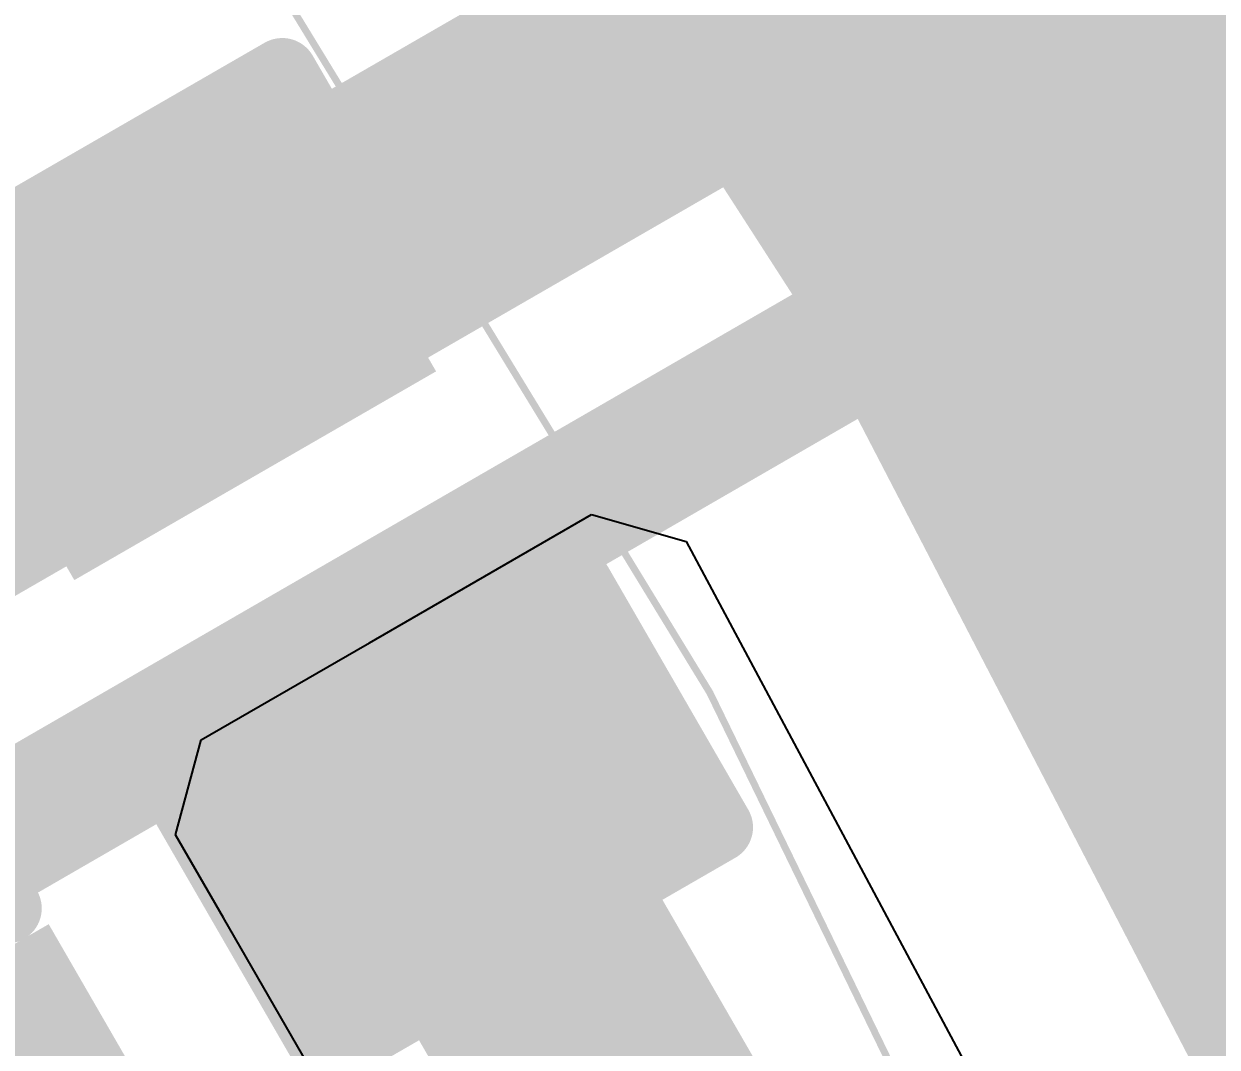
# Model space of a CAD drawing. Header units: inches. Extents: x -18 to 217, y -14 to 159.
# Drawn here: x 53.001 to 55.158, y 28.975 to 30.825 of the extents above; entities that cross this region are included whole.
import ezdxf

# ---------------------------------------------------------------- set-up
doc = ezdxf.new("R2010")
doc.units = ezdxf.units.IN
for name, color, linetype in [('Dimension', 6, 'Continuous'), ('Fabrication', 76, 'Continuous'), ('Top Layer', 1, 'Continuous'), ('Top Overlay', 2, 'Continuous'), ('Top Paste', 8, 'Continuous'), ('Top Solder', 216, 'Continuous')]:
    doc.layers.add(name, color=color, linetype=linetype)
doc.styles.add('Arial', font='', dxfattribs={"height": 0.2})
doc.styles.get('Arial').set_extended_font_data('Arial')

# ---------------------------------------------------------------- blocks, each defined once
blk = doc.blocks.new('SK6812_EC20_42')
at = {"layer": 'Top Layer'}
blk.add_hatch(color=1, dxfattribs=at).paths.add_polyline_path([(-1.05, -0.25), (-0.25, -0.25), (-0.25, -0.95), (-1.05, -0.95)])
at = {"layer": 'Top Paste'}
blk.add_hatch(color=8, dxfattribs=at).paths.add_polyline_path([(-1.05, -0.25), (-0.25, -0.25), (-0.25, -0.95), (-1.05, -0.95)])
at = {"layer": 'Top Solder'}
blk.add_hatch(color=216, dxfattribs=at).paths.add_polyline_path([(-1.1516, -0.1484), (-0.1484, -0.1484), (-0.1484, -1.0516), (-1.1516, -1.0516)])
at = {"layer": 'Top Overlay', "const_width": 0.127}
blk.add_lwpolyline([(0.0762, -1), (-0.0856, -1)], dxfattribs=at)
at = {"layer": 'Top Overlay', "const_width": 0.0635}
blk.add_lwpolyline([(-0.1174, -1, 1), (-0.0539, -1, 1)], format="xyb", close=True, dxfattribs=at)
blk = doc.blocks.new('C___0402_80')
at = {"layer": 'Top Layer'}
for points in [[(-0.6985, -0.3175), (-0.6985, 0.3175), (-0.2413, 0.3175), (-0.2413, -0.3175)], [(0.2413, -0.3175), (0.2413, 0.3175), (0.6985, 0.3175), (0.6985, -0.3175)]]:
    blk.add_hatch(color=1, dxfattribs=at).paths.add_polyline_path(points)
at = {"layer": 'Top Paste'}
for points in [[(-0.6985, -0.3175), (-0.6985, 0.3175), (-0.2413, 0.3175), (-0.2413, -0.3175)], [(0.2413, -0.3175), (0.2413, 0.3175), (0.6985, 0.3175), (0.6985, -0.3175)]]:
    blk.add_hatch(color=8, dxfattribs=at).paths.add_polyline_path(points)
at = {"layer": 'Top Solder'}
for points in [[(-0.7585, -0.3775), (-0.7585, 0.3775), (-0.1813, 0.3775), (-0.1813, -0.3775)], [(0.1813, -0.3775), (0.1813, 0.3775), (0.7585, 0.3775), (0.7585, -0.3775)]]:
    blk.add_hatch(color=216, dxfattribs=at).paths.add_polyline_path(points)
at = {"layer": 'Top Overlay', "const_width": 0.127}
for points in [[(-0.7874, 0.4064), (-0.7874, -0.4064)], [(-0.2794, 0.4064), (-0.7874, 0.4064)], [(0.7874, 0.4064), (0.2794, 0.4064)], [(0.7874, 0.4064), (0.7874, -0.4064)], [(-0.2794, -0.4064), (-0.7874, -0.4064)], [(0.7874, -0.4064), (0.2794, -0.4064)]]:
    blk.add_lwpolyline(points, dxfattribs=at)
at = {"layer": 'Top Overlay', "const_width": 0.0635}
for points in [[(-0.8191, 0.4064, 1), (-0.7556, 0.4064, 1)], [(-0.8191, 0.4064, 1), (-0.7556, 0.4064, 1)], [(-0.3111, 0.4064, 1), (-0.2477, 0.4064, 1)], [(0.2476, 0.4064, 1), (0.3111, 0.4064, 1)], [(0.7556, 0.4064, 1), (0.8191, 0.4064, 1)], [(0.7556, 0.4064, 1), (0.8191, 0.4064, 1)], [(-0.8192, -0.4064, 1), (-0.7557, -0.4064, 1)], [(-0.8192, -0.4064, 1), (-0.7557, -0.4064, 1)], [(-0.3112, -0.4064, 1), (-0.2477, -0.4064, 1)], [(0.2477, -0.4064, 1), (0.3112, -0.4064, 1)], [(0.7556, -0.4064, 1), (0.8191, -0.4064, 1)], [(0.7556, -0.4064, 1), (0.8191, -0.4064, 1)]]:
    blk.add_lwpolyline(points, format="xyb", close=True, dxfattribs=at)

msp = doc.modelspace()

# ---------------------------------------------------------------- linework, layer by layer
at = {"layer": 'Dimension', "const_width": 0.254}
for points in [[(58.31, 19.467, 1), (13.31, 19.467, 1)], [(54.5603, 19.4669, 1), (17.0603, 19.4669, 1)]]:
    msp.add_lwpolyline(points, format="xyb", close=True, dxfattribs=at)
msp.add_lwpolyline([(11.511, 5.4), (60.3056, 33.6093)], dxfattribs=at)
at = {"layer": 'Fabrication', "const_width": 0.0127}
for points in [[(53.1935, 31.3327, -1.1671), (15.6751, 13.587)], [(53.1935, 31.3327, -1.1671), (15.6751, 13.587)], [(53.1935, 31.3327, -1.1671), (15.6751, 13.587)], [(53.1935, 31.3327, -1.1671), (15.6751, 13.587)], [(54.5111, 31.1383, -1.205705), (14.1774, 15.55)], [(54.5111, 31.1383, -1.205705), (14.1774, 15.55)]]:
    msp.add_lwpolyline(points, format="xyb", dxfattribs=at)
at = {"layer": 'Top Layer'}
for p, q in [((53.6257, 29.7063), (54.0272, 29.9381)), ((54.0272, 29.9381), (54.1982, 29.8893)), ((54.1982, 29.8893), (54.7363, 28.8826)), ((53.6015, 29.6924), (53.6256, 29.7063)), ((53.6256, 29.7063), (53.6257, 29.7063)), ((53.6257, 29.7063), (53.6257, 29.7063)), ((53.3213, 29.5306), (53.6015, 29.6924)), ((53.2753, 29.3588), (53.3213, 29.5306)), ((53.362, 29.2086), (53.2753, 29.3588)), ((53.9292, 28.2262), (53.362, 29.2086))]:
    msp.add_line(p, q, dxfattribs=at)
at = {"layer": 'Top Layer', "const_width": 2.032}
msp.add_lwpolyline([(23.9597, 38.6755, -0.53877), (58.0622, 22.8854)], format="xyb", dxfattribs=at)
at = {"layer": 'Top Layer', "const_width": 0.508}
for points in [[(53.3019, 30.267), (54.8608, 31.167)], [(53.2778, 30.2531), (53.3019, 30.267)], [(52.2556, 29.6629), (53.2778, 30.2531)], [(53.7956, 29.3563), (54.1755, 28.6982)]]:
    msp.add_lwpolyline(points, dxfattribs=at)
at = {"layer": 'Top Layer', "const_width": 0.254}
for points in [[(53.1749, 30.267, 1), (53.4289, 30.267, 1)], [(53.1749, 30.267, 1), (53.4289, 30.267, 1)], [(53.1508, 30.2531, 1), (53.4048, 30.2531, 1)], [(53.1508, 30.2531, 1), (53.4048, 30.2531, 1)], [(53.6686, 29.3563, 1), (53.9226, 29.3563, 1)]]:
    msp.add_lwpolyline(points, format="xyb", close=True, dxfattribs=at)

# ---------------------------------------------------------------- block references
at = {"rotation": 120}
for name, p in [('C___0402_80', (53.5098, 29.8512)), ('SK6812_EC20_42', (52.061, 28.8))]:
    msp.add_blockref(name, p, dxfattribs=at)

# ---------------------------------------------------------------- texts
at = {"layer": 'Top Overlay', "style": 'Arial'}
msp.add_text('C14', height=0.889, rotation=300, dxfattribs=at).set_placement((53.9605, 31.2245))

doc.saveas('drawing.dxf')
